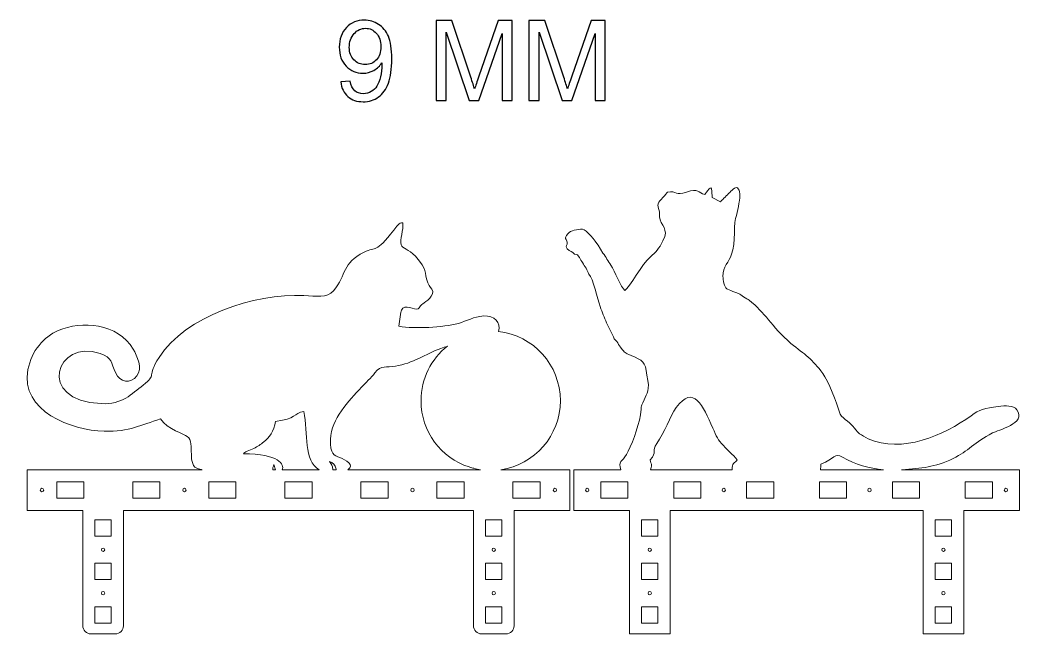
# Model space of a CAD drawing. Header units: millimetres. Extents: x -683 to 688, y -337 to 337.
# Drawn here: x -54 to 688, y -219 to 233 of the extents above; entities that cross this region are included whole.
import ezdxf

# ---------------------------------------------------------------- set-up
doc = ezdxf.new("R2010")
doc.units = ezdxf.units.MM
doc.header["$MEASUREMENT"] = 0
doc.layers.add('Camada 1', color=7, linetype='Continuous')

msp = doc.modelspace()

# ---------------------------------------------------------------- linework, layer by layer
at = {"layer": 'Camada 1', "color": 250}
for points, knots in [([(182.3415, 187.7939), (182.3415, 187.7939), (189.2521, 188.3698), (189.2521, 188.3698), (189.2521, 188.3698), (189.8417, 185.1065), (190.9661, 182.7481), (192.6252, 181.2809), (192.6252, 181.2809), (194.2843, 179.8138), (196.4096, 179.0734), (199.0148, 179.0734), (199.0148, 179.0734), (201.2361, 179.0734), (203.1831, 179.5807), (204.8696, 180.6091), (204.8696, 180.6091), (206.5561, 181.6237), (207.9273, 182.9812), (208.9831, 184.6951), (208.9831, 184.6951), (210.0389, 186.3953), (210.9301, 188.6989), (211.6568, 191.592), (211.6568, 191.592), (212.3836, 194.4852), (212.7401, 197.4332), (212.7401, 200.436), (212.7401, 200.436), (212.7401, 200.7514), (212.7263, 201.245), (212.6989, 201.8894), (212.6989, 201.8894), (211.2592, 199.5859), (209.2847, 197.7074), (206.7892, 196.2814), (206.7892, 196.2814), (204.2937, 194.8417), (201.5788, 194.1287), (198.672, 194.1287), (198.672, 194.1287), (193.8044, 194.1287), (189.6909, 195.8975), (186.3179, 199.435), (186.3179, 199.435), (182.9585, 202.9589), (181.272, 207.6208), (181.272, 213.4071), (181.272, 213.4071), (181.272, 219.3854), (183.0271, 224.1844), (186.551, 227.8317), (186.551, 227.8317), (190.0611, 231.4653), (194.4625, 233.2889), (199.7689, 233.2889), (199.7689, 233.2889), (203.5807, 233.2889), (207.0772, 232.2605), (210.2583, 230.1901), (210.2583, 230.1901), (213.4256, 228.1333), (215.8252, 225.1991), (217.4706, 221.3735), (217.4706, 221.3735), (219.1159, 217.5617), (219.9386, 212.036), (219.9386, 204.81), (219.9386, 204.81), (219.9386, 197.2823), (219.1297, 191.2904), (217.498, 186.8341), (217.498, 186.8341), (215.8663, 182.3641), (213.4256, 178.9774), (210.2034, 176.6464), (210.2034, 176.6464), (206.9812, 174.3155), (203.2105, 173.15), (198.8777, 173.15), (198.8777, 173.15), (194.2706, 173.15), (190.5136, 174.4251), (187.593, 176.9892), (187.593, 176.9892), (184.6862, 179.5533), (182.9311, 183.1594), (182.3415, 187.7939)], [0, 0, 0, 0, 0.04347826, 0.04347826, 0.04347826, 0.04347826, 0.08695652, 0.08695652, 0.08695652, 0.08695652, 0.13043478, 0.13043478, 0.13043478, 0.13043478, 0.17391304, 0.17391304, 0.17391304, 0.17391304, 0.2173913, 0.2173913, 0.2173913, 0.2173913, 0.26086957, 0.26086957, 0.26086957, 0.26086957, 0.30434783, 0.30434783, 0.30434783, 0.30434783, 0.34782609, 0.34782609, 0.34782609, 0.34782609, 0.39130435, 0.39130435, 0.39130435, 0.39130435, 0.43478261, 0.43478261, 0.43478261, 0.43478261, 0.47826087, 0.47826087, 0.47826087, 0.47826087, 0.52173913, 0.52173913, 0.52173913, 0.52173913, 0.56521739, 0.56521739, 0.56521739, 0.56521739, 0.60869565, 0.60869565, 0.60869565, 0.60869565, 0.65217391, 0.65217391, 0.65217391, 0.65217391, 0.69565217, 0.69565217, 0.69565217, 0.69565217, 0.73913043, 0.73913043, 0.73913043, 0.73913043, 0.7826087, 0.7826087, 0.7826087, 0.7826087, 0.82608696, 0.82608696, 0.82608696, 0.82608696, 0.86956522, 0.86956522, 0.86956522, 0.86956522, 0.91304348, 0.91304348, 0.91304348, 0.91304348, 1, 1, 1, 1]), ([(252.5996, 174.1372), (252.5996, 174.1372), (252.5996, 233.0421), (252.5996, 233.0421), (252.5996, 233.0421), (252.5996, 233.0421), (264.2819, 233.0421), (264.2819, 233.0421), (264.2819, 233.0421), (264.2819, 233.0421), (278.2128, 191.3452), (278.2128, 191.3452), (278.2128, 191.3452), (279.5017, 187.4648), (280.4341, 184.558), (281.0237, 182.6247), (281.0237, 182.6247), (281.6955, 184.7637), (282.7513, 187.9173), (284.1773, 192.0719), (284.1773, 192.0719), (284.1773, 192.0719), (298.3551, 233.0421), (298.3551, 233.0421), (298.3551, 233.0421), (298.3551, 233.0421), (308.7896, 233.0421), (308.7896, 233.0421), (308.7896, 233.0421), (308.7896, 233.0421), (308.7896, 174.1372), (308.7896, 174.1372), (308.7896, 174.1372), (308.7896, 174.1372), (301.3031, 174.1372), (301.3031, 174.1372), (301.3031, 174.1372), (301.3031, 174.1372), (301.3031, 223.4166), (301.3031, 223.4166), (301.3031, 223.4166), (301.3031, 223.4166), (284.1088, 174.1372), (284.1088, 174.1372), (284.1088, 174.1372), (284.1088, 174.1372), (277.0885, 174.1372), (277.0885, 174.1372), (277.0885, 174.1372), (277.0885, 174.1372), (260.0861, 224.3215), (260.0861, 224.3215), (260.0861, 224.3215), (260.0861, 224.3215), (260.0861, 174.1372), (260.0861, 174.1372), (260.0861, 174.1372), (260.0861, 174.1372), (252.5996, 174.1372), (252.5996, 174.1372)], [0, 0, 0, 0, 0.0625, 0.0625, 0.0625, 0.0625, 0.125, 0.125, 0.125, 0.125, 0.1875, 0.1875, 0.1875, 0.1875, 0.25, 0.25, 0.25, 0.25, 0.3125, 0.3125, 0.3125, 0.3125, 0.375, 0.375, 0.375, 0.375, 0.4375, 0.4375, 0.4375, 0.4375, 0.5, 0.5, 0.5, 0.5, 0.5625, 0.5625, 0.5625, 0.5625, 0.625, 0.625, 0.625, 0.625, 0.6875, 0.6875, 0.6875, 0.6875, 0.75, 0.75, 0.75, 0.75, 0.8125, 0.8125, 0.8125, 0.8125, 0.875, 0.875, 0.875, 0.875, 1, 1, 1, 1]), ([(321.13, 174.1372), (321.13, 174.1372), (321.13, 233.0421), (321.13, 233.0421), (321.13, 233.0421), (321.13, 233.0421), (332.8123, 233.0421), (332.8123, 233.0421), (332.8123, 233.0421), (332.8123, 233.0421), (346.7432, 191.3452), (346.7432, 191.3452), (346.7432, 191.3452), (348.0321, 187.4648), (348.9645, 184.558), (349.5541, 182.6247), (349.5541, 182.6247), (350.2259, 184.7637), (351.2817, 187.9173), (352.7077, 192.0719), (352.7077, 192.0719), (352.7077, 192.0719), (366.8855, 233.0421), (366.8855, 233.0421), (366.8855, 233.0421), (366.8855, 233.0421), (377.32, 233.0421), (377.32, 233.0421), (377.32, 233.0421), (377.32, 233.0421), (377.32, 174.1372), (377.32, 174.1372), (377.32, 174.1372), (377.32, 174.1372), (369.8335, 174.1372), (369.8335, 174.1372), (369.8335, 174.1372), (369.8335, 174.1372), (369.8335, 223.4166), (369.8335, 223.4166), (369.8335, 223.4166), (369.8335, 223.4166), (352.6392, 174.1372), (352.6392, 174.1372), (352.6392, 174.1372), (352.6392, 174.1372), (345.6189, 174.1372), (345.6189, 174.1372), (345.6189, 174.1372), (345.6189, 174.1372), (328.6165, 224.3215), (328.6165, 224.3215), (328.6165, 224.3215), (328.6165, 224.3215), (328.6165, 174.1372), (328.6165, 174.1372), (328.6165, 174.1372), (328.6165, 174.1372), (321.13, 174.1372), (321.13, 174.1372)], [0, 0, 0, 0, 0.0625, 0.0625, 0.0625, 0.0625, 0.125, 0.125, 0.125, 0.125, 0.1875, 0.1875, 0.1875, 0.1875, 0.25, 0.25, 0.25, 0.25, 0.3125, 0.3125, 0.3125, 0.3125, 0.375, 0.375, 0.375, 0.375, 0.4375, 0.4375, 0.4375, 0.4375, 0.5, 0.5, 0.5, 0.5, 0.5625, 0.5625, 0.5625, 0.5625, 0.625, 0.625, 0.625, 0.625, 0.6875, 0.6875, 0.6875, 0.6875, 0.75, 0.75, 0.75, 0.75, 0.8125, 0.8125, 0.8125, 0.8125, 0.875, 0.875, 0.875, 0.875, 1, 1, 1, 1]), ([(211.8762, 213.7773), (211.8762, 217.9182), (210.7793, 221.209), (208.5855, 223.636), (208.5855, 223.636), (206.4053, 226.0629), (203.7453, 227.2832), (200.619, 227.2832), (200.619, 227.2832), (197.3831, 227.2832), (194.5859, 225.9806), (192.2276, 223.3617), (192.2276, 223.3617), (189.8555, 220.7428), (188.6763, 217.3423), (188.6763, 213.174), (188.6763, 213.174), (188.6763, 209.4308), (189.8006, 206.3868), (192.0356, 204.0558), (192.0356, 204.0558), (194.2843, 201.7112), (197.0815, 200.5457), (200.4134, 200.5457), (200.4134, 200.5457), (203.759, 200.5457), (206.5013, 201.7112), (208.654, 204.0558), (208.654, 204.0558), (210.8067, 206.3868), (211.8762, 209.6364), (211.8762, 213.7773)], [0, 0, 0, 0, 0.11111111, 0.11111111, 0.11111111, 0.11111111, 0.22222222, 0.22222222, 0.22222222, 0.22222222, 0.33333333, 0.33333333, 0.33333333, 0.33333333, 0.44444444, 0.44444444, 0.44444444, 0.44444444, 0.55555556, 0.55555556, 0.55555556, 0.55555556, 0.66666667, 0.66666667, 0.66666667, 0.66666667, 0.77777778, 0.77777778, 0.77777778, 0.77777778, 1, 1, 1, 1])]:
    msp.add_open_spline(points, degree=3, knots=knots, dxfattribs=at)
at = {"layer": 'Camada 1', "color": 225, "lineweight": 20}
for points, knots in [([(389.1615, -8.4637), (391.9867, -12.0888), (391.4891, -11.6553), (396.4324, -13.8999), (396.4324, -13.8999), (404.8446, -17.7201), (406.8902, -17.98), (408.127, -28.4622), (408.127, -28.4622), (410.7326, -39.9095), (407.8734, -41.4102), (405.9519, -46.5272), (405.9519, -46.5272), (402.8794, -53.4197), (404.5624, -50.0302), (403.279, -57.6891), (403.279, -57.6891), (401.6654, -67.3121), (396.5158, -80.8418), (392.9368, -86.8619), (392.9368, -86.8619), (389.8158, -92.1123), (386.7983, -91.8709), (388.8666, -98.0061), (388.8666, -98.0061), (388.8666, -98.0061), (354.1699, -98.0061), (354.1699, -98.0061), (354.1699, -98.0061), (354.1699, -98.0061), (354.1699, -128.0061), (354.1699, -128.0061), (354.1699, -128.0061), (354.1699, -128.0061), (395.1699, -128.0061), (395.1699, -128.0061), (395.1699, -128.0061), (395.1699, -128.0061), (395.1699, -219.0061), (395.1699, -219.0061), (395.1699, -219.0061), (395.1699, -219.0061), (425.1699, -219.0061), (425.1699, -219.0061), (425.1699, -219.0061), (425.1699, -219.0061), (425.1699, -128.0061), (425.1699, -128.0061), (425.1699, -128.0061), (425.1699, -128.0061), (611.7097, -128.0061), (611.7097, -128.0061), (611.7097, -128.0061), (611.7097, -128.0061), (611.7097, -219.0061), (611.7097, -219.0061), (611.7097, -219.0061), (611.7097, -219.0061), (641.7097, -219.0061), (641.7097, -219.0061), (641.7097, -219.0061), (641.7097, -219.0061), (641.7097, -128.0061), (641.7097, -128.0061), (641.7097, -128.0061), (641.7097, -128.0061), (682.7097, -128.0061), (682.7097, -128.0061), (682.7097, -128.0061), (682.7097, -128.0061), (682.7097, -98.0061), (682.7097, -98.0061), (682.7097, -98.0061), (682.7097, -98.0061), (595.8527, -98.0061), (595.8527, -98.0061), (595.8527, -98.0061), (611.0951, -96.7642), (619.843, -96.5605), (633.896, -89.6755), (633.896, -89.6755), (644.6351, -84.4139), (649.8165, -77.9215), (662.74, -70.9731), (662.74, -70.9731), (666.8518, -68.7623), (688.1974, -64.0741), (680.8425, -53.814), (680.8425, -53.814), (678.2937, -50.3548), (672.4257, -50.7864), (667.0536, -51.4038), (667.0536, -51.4038), (657.092, -52.5482), (653.1467, -53.8087), (647.0748, -58.2051), (647.0748, -58.2051), (627.013, -72.7328), (595.988, -86.4254), (571.2169, -75.1598), (571.2169, -75.1598), (569.1565, -74.2229), (566.3763, -72.6939), (564.8686, -71.4728), (564.8686, -71.4728), (562.2624, -69.3626), (561.73, -68.1487), (559.8107, -65.8535), (559.8107, -65.8535), (557.1664, -62.6911), (551.1292, -59.6187), (550.0314, -55.6367), (550.0314, -55.6367), (548.0822, -48.5633), (541.8661, -32.6905), (537.7242, -27.0729), (537.7242, -27.0729), (530.1814, -16.8437), (524.3918, -12.8357), (514.2608, -5.074), (514.2608, -5.074), (499.4733, 8.1071), (495.3515, 17.6635), (483.3552, 26.8829), (483.3552, 26.8829), (481.8997, 28.002), (476.6476, 30.9053), (476.1451, 31.6501), (476.1451, 31.6501), (474.9446, 32.0096), (467.8666, 34.7463), (467.0096, 35.3282), (467.0096, 35.3282), (464.9332, 36.7388), (464.2278, 41.627), (464.1435, 44.4338), (464.1435, 44.4338), (463.9215, 51.7964), (468.8687, 54.9832), (470.4973, 60.7899), (470.4973, 60.7899), (473.6943, 68.3662), (471.5713, 85.1826), (474.0791, 89.2282), (474.0791, 89.2282), (474.665, 92.3406), (475.3815, 95.0235), (475.9484, 98.0729), (475.9484, 98.0729), (476.4599, 100.8269), (477.4329, 106.6262), (475.432, 109.0884), (475.432, 109.0884), (473.781, 111.1201), (471.6151, 108.8108), (469.1516, 106.2514), (469.1516, 106.2514), (467.0807, 104.0999), (464.3566, 101.8894), (462.2952, 99.3153), (462.2952, 99.3153), (462.2952, 99.3153), (456.1499, 102.5985), (456.1499, 102.5985), (456.1499, 102.5985), (456.1499, 102.5985), (456.0282, 107.2712), (456.0282, 107.2712), (456.0282, 107.2712), (455.8693, 113.3723), (452.0964, 106.1645), (450.7382, 104.7349), (450.7382, 104.7349), (446.0008, 105.776), (446.0349, 109.9027), (437.3637, 106.5854), (437.3637, 106.5854), (429.0219, 103.3954), (430.141, 107.9361), (423.322, 106.5641), (423.322, 106.5641), (422.5818, 105.915), (416.818, 99.2064), (416.5882, 98.6046), (416.5882, 98.6046), (415.5345, 95.8473), (416.6623, 95.4352), (417.1377, 93.0444), (417.1377, 93.0444), (417.4981, 91.2355), (417.383, 89.9296), (417.4641, 88.3013), (417.4641, 88.3013), (417.787, 81.7868), (424.9003, 79.8893), (419.8917, 70.6101), (419.8917, 70.6101), (416.7508, 64.7909), (414.9714, 62.393), (410.3944, 58.6912), (410.3944, 58.6912), (405.0911, 54.4026), (394.848, 35.8344), (391.8933, 34.0084), (391.8933, 34.0084), (388.9554, 36.0494), (384.2157, 48.6149), (381.521, 52.774), (381.521, 52.774), (379.5924, 55.75), (377.7133, 58.6148), (375.6851, 61.6429), (375.6851, 61.6429), (375.6851, 61.6429), (372.0841, 67.3763), (372.0841, 67.3763), (372.0841, 67.3763), (370.2329, 70.324), (363.3533, 79.0326), (360.5243, 79.1503), (360.5243, 79.1503), (356.7395, 79.3083), (352.0078, 78.3832), (349.7159, 75.8481), (349.7159, 75.8481), (346.3964, 72.1762), (348.9876, 72.0286), (349.3779, 69.5739), (349.3779, 69.5739), (349.7625, 67.1569), (347.3096, 67.1613), (349.3547, 64.8141), (349.3547, 64.8141), (351.4356, 62.4252), (353.0371, 63.0419), (354.7729, 60.766), (354.7729, 60.766), (357.185, 60.4359), (356.8035, 60.447), (358.2741, 58.2726), (358.2741, 58.2726), (359.1933, 56.9134), (359.7493, 55.9309), (360.5889, 54.5803), (360.5889, 54.5803), (362.4024, 51.6613), (364.1825, 49.2073), (365.2, 46.0411), (365.2, 46.0411), (368.3629, 43.3533), (371.7987, 27.5496), (373.6562, 22.194), (373.6562, 22.194), (375.1379, 17.9235), (376.5247, 14.3544), (378.3666, 10.1606), (378.3666, 10.1606), (380.0946, 6.2241), (382.7398, 2.4686), (383.8747, -1.4755), (383.8747, -1.4755), (385.6145, -2.6848), (387.5251, -6.3636), (389.1615, -8.4637)], [0, 0, 0, 0, 0.01492537, 0.01492537, 0.01492537, 0.01492537, 0.02985075, 0.02985075, 0.02985075, 0.02985075, 0.04477612, 0.04477612, 0.04477612, 0.04477612, 0.05970149, 0.05970149, 0.05970149, 0.05970149, 0.07462687, 0.07462687, 0.07462687, 0.07462687, 0.08955224, 0.08955224, 0.08955224, 0.08955224, 0.10447761, 0.10447761, 0.10447761, 0.10447761, 0.11940299, 0.11940299, 0.11940299, 0.11940299, 0.13432836, 0.13432836, 0.13432836, 0.13432836, 0.14925373, 0.14925373, 0.14925373, 0.14925373, 0.1641791, 0.1641791, 0.1641791, 0.1641791, 0.17910448, 0.17910448, 0.17910448, 0.17910448, 0.19402985, 0.19402985, 0.19402985, 0.19402985, 0.20895522, 0.20895522, 0.20895522, 0.20895522, 0.2238806, 0.2238806, 0.2238806, 0.2238806, 0.23880597, 0.23880597, 0.23880597, 0.23880597, 0.25373134, 0.25373134, 0.25373134, 0.25373134, 0.26865672, 0.26865672, 0.26865672, 0.26865672, 0.28358209, 0.28358209, 0.28358209, 0.28358209, 0.29850746, 0.29850746, 0.29850746, 0.29850746, 0.31343284, 0.31343284, 0.31343284, 0.31343284, 0.32835821, 0.32835821, 0.32835821, 0.32835821, 0.34328358, 0.34328358, 0.34328358, 0.34328358, 0.35820896, 0.35820896, 0.35820896, 0.35820896, 0.37313433, 0.37313433, 0.37313433, 0.37313433, 0.3880597, 0.3880597, 0.3880597, 0.3880597, 0.40298507, 0.40298507, 0.40298507, 0.40298507, 0.41791045, 0.41791045, 0.41791045, 0.41791045, 0.43283582, 0.43283582, 0.43283582, 0.43283582, 0.44776119, 0.44776119, 0.44776119, 0.44776119, 0.46268657, 0.46268657, 0.46268657, 0.46268657, 0.47761194, 0.47761194, 0.47761194, 0.47761194, 0.49253731, 0.49253731, 0.49253731, 0.49253731, 0.50746269, 0.50746269, 0.50746269, 0.50746269, 0.52238806, 0.52238806, 0.52238806, 0.52238806, 0.53731343, 0.53731343, 0.53731343, 0.53731343, 0.55223881, 0.55223881, 0.55223881, 0.55223881, 0.56716418, 0.56716418, 0.56716418, 0.56716418, 0.58208955, 0.58208955, 0.58208955, 0.58208955, 0.59701493, 0.59701493, 0.59701493, 0.59701493, 0.6119403, 0.6119403, 0.6119403, 0.6119403, 0.62686567, 0.62686567, 0.62686567, 0.62686567, 0.64179104, 0.64179104, 0.64179104, 0.64179104, 0.65671642, 0.65671642, 0.65671642, 0.65671642, 0.67164179, 0.67164179, 0.67164179, 0.67164179, 0.68656716, 0.68656716, 0.68656716, 0.68656716, 0.70149254, 0.70149254, 0.70149254, 0.70149254, 0.71641791, 0.71641791, 0.71641791, 0.71641791, 0.73134328, 0.73134328, 0.73134328, 0.73134328, 0.74626866, 0.74626866, 0.74626866, 0.74626866, 0.76119403, 0.76119403, 0.76119403, 0.76119403, 0.7761194, 0.7761194, 0.7761194, 0.7761194, 0.79104478, 0.79104478, 0.79104478, 0.79104478, 0.80597015, 0.80597015, 0.80597015, 0.80597015, 0.82089552, 0.82089552, 0.82089552, 0.82089552, 0.8358209, 0.8358209, 0.8358209, 0.8358209, 0.85074627, 0.85074627, 0.85074627, 0.85074627, 0.86567164, 0.86567164, 0.86567164, 0.86567164, 0.88059701, 0.88059701, 0.88059701, 0.88059701, 0.89552239, 0.89552239, 0.89552239, 0.89552239, 0.91044776, 0.91044776, 0.91044776, 0.91044776, 0.92537313, 0.92537313, 0.92537313, 0.92537313, 0.94029851, 0.94029851, 0.94029851, 0.94029851, 0.95522388, 0.95522388, 0.95522388, 0.95522388, 0.97014925, 0.97014925, 0.97014925, 0.97014925, 1, 1, 1, 1]), ([(344.2625, -47.1854), (344.2625, -20.7825), (324.3385, 0.967), (298.7057, 3.8484), (298.7057, 3.8484), (300.5533, 10.3065), (295.5733, 15.6682), (287.734, 15.2709), (287.734, 15.2709), (280.1025, 14.8842), (275.5063, 11.491), (269.049, 9.814), (269.049, 9.814), (257.4864, 6.8106), (237.3649, 5.6984), (225.2308, 7.6994), (225.2308, 7.6994), (225.2308, 7.6994), (226.6999, 17.9924), (226.6999, 17.9924), (226.6999, 17.9924), (226.8937, 19.0651), (226.7494, 18.6441), (227.1306, 19.6094), (227.1306, 19.6094), (229.108, 24.6164), (236.9152, 19.3821), (239.4015, 20.4484), (239.4015, 20.4484), (240.9625, 21.9483), (240.311, 22.1224), (242.1655, 23.7863), (242.1655, 23.7863), (243.0867, 24.613), (250.2892, 28.3724), (250.2093, 33.3627), (250.2093, 33.3627), (249.4313, 35.7244), (247.6091, 36.7058), (246.4703, 39.7607), (246.4703, 39.7607), (243.4096, 47.9727), (247.1041, 48.805), (237.4095, 59.2937), (237.4095, 59.2937), (232.2683, 64.8561), (227.8187, 64.6579), (226.8569, 67.7703), (226.8569, 67.7703), (225.656, 71.6569), (228.8225, 78.5943), (228.0379, 83.8584), (228.0379, 83.8584), (225.59, 84.5726), (223.1532, 80.6778), (221.4768, 78.5356), (221.4768, 78.5356), (207.7447, 60.988), (208.6652, 66.7472), (199.6167, 62.2699), (199.6167, 62.2699), (183.0458, 54.0703), (186.9492, 45.9475), (176.9411, 33.8705), (176.9411, 33.8705), (172.1645, 28.1063), (164.5424, 30.0099), (155.2034, 30.3517), (155.2034, 30.3517), (118.4201, 31.6982), (67.9796, 15.4498), (48.4053, -15.3288), (48.4053, -15.3288), (39.0911, -29.9747), (47.0041, -27.6897), (36.7399, -35.6402), (36.7399, -35.6402), (27.9446, -42.4526), (21.3483, -49.9472), (5.8427, -49.36), (5.8427, -49.36), (-43.0175, -47.5101), (-27.3337, -0.794), (5.0139, -12.4306), (5.0139, -12.4306), (14.1137, -15.704), (12.7618, -18.8412), (16.4358, -26.842), (16.4358, -26.842), (19.5463, -33.6157), (27.3964, -34.8917), (32.0584, -28.914), (32.0584, -28.914), (36.5011, -23.2173), (32.1433, -14.0249), (29.331, -9.2301), (29.331, -9.2301), (18.0719, 9.9653), (-8.9092, 12.0374), (-25.9038, 4.5254), (-25.9038, 4.5254), (-36.5077, -0.1621), (-45.6608, -10.3869), (-48.2415, -24.1856), (-48.2415, -24.1856), (-54.0177, -55.0704), (-15.9435, -69.081), (7.8963, -69.6072), (7.8963, -69.6072), (27.0137, -70.0292), (34.7346, -65.1472), (49.557, -60.561), (49.557, -60.561), (54.698, -68.3194), (67.0246, -71.7895), (69.2342, -73.4942), (69.2342, -73.4942), (75.7245, -78.501), (67.7816, -95.2572), (77.8864, -97.5568), (77.8864, -97.5568), (78.5915, -97.7171), (79.3602, -97.8667), (80.1815, -98.0061), (80.1815, -98.0061), (80.1815, -98.0061), (-48.83, -98.0061), (-48.83, -98.0061), (-48.83, -98.0061), (-48.83, -98.0061), (-48.83, -128.0061), (-48.83, -128.0061), (-48.83, -128.0061), (-48.83, -128.0061), (-7.83, -128.0061), (-7.83, -128.0061), (-7.83, -128.0061), (-7.83, -128.0061), (-7.83, -213.0061), (-7.83, -213.0061), (-7.83, -213.0061), (-7.83, -214.5974), (-7.1979, -216.1235), (-6.0726, -217.2487), (-6.0726, -217.2487), (-4.9474, -218.374), (-3.4213, -219.0061), (-1.83, -219.0061), (-1.83, -219.0061), (-1.83, -219.0061), (16.17, -219.0061), (16.17, -219.0061), (16.17, -219.0061), (19.4837, -219.0061), (22.17, -216.3198), (22.17, -213.0061), (22.17, -213.0061), (22.17, -213.0061), (22.17, -128.0061), (22.17, -128.0061), (22.17, -128.0061), (22.17, -128.0061), (280.1699, -128.0061), (280.1699, -128.0061), (280.1699, -128.0061), (280.1699, -128.0061), (280.1699, -213.0061), (280.1699, -213.0061), (280.1699, -213.0061), (280.1699, -214.5974), (280.802, -216.1235), (281.9273, -217.2487), (281.9273, -217.2487), (283.0525, -218.374), (284.5786, -219.0061), (286.1699, -219.0061), (286.1699, -219.0061), (286.1699, -219.0061), (304.1699, -219.0061), (304.1699, -219.0061), (304.1699, -219.0061), (307.4836, -219.0061), (310.1699, -216.3198), (310.1699, -213.0061), (310.1699, -213.0061), (310.1699, -213.0061), (310.1699, -128.0061), (310.1699, -128.0061), (310.1699, -128.0061), (310.1699, -128.0061), (351.1699, -128.0061), (351.1699, -128.0061), (351.1699, -128.0061), (351.1699, -128.0061), (351.1699, -98.0061), (351.1699, -98.0061), (351.1699, -98.0061), (351.1699, -98.0061), (300.3611, -98.0061), (300.3611, -98.0061), (300.3611, -98.0061), (325.1916, -94.3949), (344.2625, -73.017), (344.2625, -47.1854)], [0, 0, 0, 0, 0.01923077, 0.01923077, 0.01923077, 0.01923077, 0.03846154, 0.03846154, 0.03846154, 0.03846154, 0.05769231, 0.05769231, 0.05769231, 0.05769231, 0.07692308, 0.07692308, 0.07692308, 0.07692308, 0.09615385, 0.09615385, 0.09615385, 0.09615385, 0.11538462, 0.11538462, 0.11538462, 0.11538462, 0.13461538, 0.13461538, 0.13461538, 0.13461538, 0.15384615, 0.15384615, 0.15384615, 0.15384615, 0.17307692, 0.17307692, 0.17307692, 0.17307692, 0.19230769, 0.19230769, 0.19230769, 0.19230769, 0.21153846, 0.21153846, 0.21153846, 0.21153846, 0.23076923, 0.23076923, 0.23076923, 0.23076923, 0.25, 0.25, 0.25, 0.25, 0.26923077, 0.26923077, 0.26923077, 0.26923077, 0.28846154, 0.28846154, 0.28846154, 0.28846154, 0.30769231, 0.30769231, 0.30769231, 0.30769231, 0.32692308, 0.32692308, 0.32692308, 0.32692308, 0.34615385, 0.34615385, 0.34615385, 0.34615385, 0.36538462, 0.36538462, 0.36538462, 0.36538462, 0.38461538, 0.38461538, 0.38461538, 0.38461538, 0.40384615, 0.40384615, 0.40384615, 0.40384615, 0.42307692, 0.42307692, 0.42307692, 0.42307692, 0.44230769, 0.44230769, 0.44230769, 0.44230769, 0.46153846, 0.46153846, 0.46153846, 0.46153846, 0.48076923, 0.48076923, 0.48076923, 0.48076923, 0.5, 0.5, 0.5, 0.5, 0.51923077, 0.51923077, 0.51923077, 0.51923077, 0.53846154, 0.53846154, 0.53846154, 0.53846154, 0.55769231, 0.55769231, 0.55769231, 0.55769231, 0.57692308, 0.57692308, 0.57692308, 0.57692308, 0.59615385, 0.59615385, 0.59615385, 0.59615385, 0.61538462, 0.61538462, 0.61538462, 0.61538462, 0.63461538, 0.63461538, 0.63461538, 0.63461538, 0.65384615, 0.65384615, 0.65384615, 0.65384615, 0.67307692, 0.67307692, 0.67307692, 0.67307692, 0.69230769, 0.69230769, 0.69230769, 0.69230769, 0.71153846, 0.71153846, 0.71153846, 0.71153846, 0.73076923, 0.73076923, 0.73076923, 0.73076923, 0.75, 0.75, 0.75, 0.75, 0.76923077, 0.76923077, 0.76923077, 0.76923077, 0.78846154, 0.78846154, 0.78846154, 0.78846154, 0.80769231, 0.80769231, 0.80769231, 0.80769231, 0.82692308, 0.82692308, 0.82692308, 0.82692308, 0.84615385, 0.84615385, 0.84615385, 0.84615385, 0.86538462, 0.86538462, 0.86538462, 0.86538462, 0.88461538, 0.88461538, 0.88461538, 0.88461538, 0.90384615, 0.90384615, 0.90384615, 0.90384615, 0.92307692, 0.92307692, 0.92307692, 0.92307692, 0.94230769, 0.94230769, 0.94230769, 0.94230769, 0.96153846, 0.96153846, 0.96153846, 0.96153846, 1, 1, 1, 1]), ([(241.5465, -47.1854), (241.5465, -69.9916), (256.4121, -89.3259), (276.9819, -96.0273), (276.9819, -96.0273), (278.5822, -96.5246), (279.7087, -96.849), (280.3613, -97.0005), (280.3613, -97.0005), (282.0264, -97.4183), (283.7241, -97.7552), (285.449, -98.0061), (285.449, -98.0061), (285.449, -98.0061), (187.5163, -98.0061), (187.5163, -98.0061), (187.5163, -98.0061), (193.1298, -94.5854), (185.9709, -90.9288), (181.6052, -89.1141), (181.6052, -89.1141), (177.4733, -87.3966), (174.4386, -86.6187), (174.7538, -75.5914), (174.7538, -75.5914), (175.1886, -60.3734), (188.2772, -47.4904), (197.6391, -37.2253), (197.6391, -37.2253), (200.6869, -33.8838), (204.6465, -30.4094), (207.5026, -26.6486), (207.5026, -26.6486), (212.4053, -20.7395), (215.7813, -22.8091), (222.6821, -21.7238), (222.6821, -21.7238), (235.424, -19.7196), (244.8859, -12.7274), (256.1665, -8.599), (256.1665, -8.599), (257.7378, -8.0238), (259.3383, -7.4899), (260.9501, -6.9763), (260.9501, -6.9763), (249.1263, -16.3853), (241.5465, -30.9002), (241.5465, -47.1854)], [0, 0, 0, 0, 0.07692308, 0.07692308, 0.07692308, 0.07692308, 0.15384615, 0.15384615, 0.15384615, 0.15384615, 0.23076923, 0.23076923, 0.23076923, 0.23076923, 0.30769231, 0.30769231, 0.30769231, 0.30769231, 0.38461538, 0.38461538, 0.38461538, 0.38461538, 0.46153846, 0.46153846, 0.46153846, 0.46153846, 0.53846154, 0.53846154, 0.53846154, 0.53846154, 0.61538462, 0.61538462, 0.61538462, 0.61538462, 0.69230769, 0.69230769, 0.69230769, 0.69230769, 0.76923077, 0.76923077, 0.76923077, 0.76923077, 0.84615385, 0.84615385, 0.84615385, 0.84615385, 1, 1, 1, 1]), ([(429.7201, -52.2526), (442.3417, -34.6145), (449.5124, -50.996), (456.6387, -67.3589), (456.6387, -67.3589), (459.3035, -73.4774), (460.4526, -76.1249), (464.4608, -80.2666), (464.4608, -80.2666), (468.0371, -83.9612), (470.9966, -86.6504), (474.7037, -90.654), (474.7037, -90.654), (472.8714, -92.9554), (470.637, -93.4641), (470.9363, -98.0061), (470.9363, -98.0061), (470.9363, -98.0061), (410.7917, -98.0061), (410.7917, -98.0061), (410.7917, -98.0061), (412.0325, -93.3353), (411.3933, -94.4781), (410.4432, -90.8639), (410.4432, -90.8639), (416.0176, -84.4831), (411.1313, -84.6634), (415.3703, -78.6829), (415.3703, -78.6829), (421.1578, -70.5188), (425.008, -58.8369), (429.7201, -52.2526)], [0, 0, 0, 0, 0.11111111, 0.11111111, 0.11111111, 0.11111111, 0.22222222, 0.22222222, 0.22222222, 0.22222222, 0.33333333, 0.33333333, 0.33333333, 0.33333333, 0.44444444, 0.44444444, 0.44444444, 0.44444444, 0.55555556, 0.55555556, 0.55555556, 0.55555556, 0.66666667, 0.66666667, 0.66666667, 0.66666667, 0.77777778, 0.77777778, 0.77777778, 0.77777778, 1, 1, 1, 1]), ([(155.0986, -55.0257), (158.5578, -71.5805), (154.6207, -91.5733), (166.5281, -98.0061), (166.5281, -98.0061), (166.5281, -98.0061), (139.243, -98.0061), (139.243, -98.0061), (139.243, -98.0061), (141.0819, -94.3366), (136.7569, -86.3066), (110.5419, -86.3066), (110.5419, -86.3066), (111.3863, -84.672), (114.8813, -84.0941), (118.2073, -82.3944), (118.2073, -82.3944), (121.3717, -80.7772), (123.0395, -79.5066), (125.6046, -77.5344), (125.6046, -77.5344), (129.3753, -74.6356), (133.3769, -69.6822), (134.287, -62.3866), (134.287, -62.3866), (149.7663, -60.6528), (147.2126, -56.6805), (155.0986, -55.0257)], [0, 0, 0, 0, 0.125, 0.125, 0.125, 0.125, 0.25, 0.25, 0.25, 0.25, 0.375, 0.375, 0.375, 0.375, 0.5, 0.5, 0.5, 0.5, 0.625, 0.625, 0.625, 0.625, 0.75, 0.75, 0.75, 0.75, 1, 1, 1, 1]), ([(536.3657, -94.0368), (546.2997, -89.7702), (546.6505, -85.6144), (552.2642, -88.7363), (552.2642, -88.7363), (562.3171, -94.3271), (571.662, -97.1566), (582.5273, -98.0061), (582.5273, -98.0061), (582.5273, -98.0061), (535.9844, -98.0061), (535.9844, -98.0061), (535.9844, -98.0061), (536.1463, -96.9048), (536.2684, -95.5945), (536.3657, -94.0368)], [0, 0, 0, 0, 0.2, 0.2, 0.2, 0.2, 0.4, 0.4, 0.4, 0.4, 0.6, 0.6, 0.6, 0.6, 1, 1, 1, 1]), ([(133.1426, -94.1669), (133.1426, -94.1669), (134.2457, -98.0061), (134.2457, -98.0061), (134.2457, -98.0061), (134.2457, -98.0061), (132.2121, -98.0061), (132.2121, -98.0061), (132.2121, -98.0061), (132.2413, -97.0322), (132.3237, -95.7703), (133.1426, -94.1669)], [0, 0, 0, 0, 0.25, 0.25, 0.25, 0.25, 0.5, 0.5, 0.5, 0.5, 1, 1, 1, 1]), ([(173.9786, -91.9925), (177.0361, -93.038), (177.8872, -94.1058), (178.9363, -97.6305), (178.9363, -97.6305), (178.9363, -97.6305), (179.0909, -98.0061), (179.0909, -98.0061), (179.0909, -98.0061), (179.0909, -98.0061), (176.5499, -98.0061), (176.5499, -98.0061), (176.5499, -98.0061), (176.6182, -94.7483), (175.4816, -94.3472), (173.9786, -91.9925)], [0, 0, 0, 0, 0.2, 0.2, 0.2, 0.2, 0.4, 0.4, 0.4, 0.4, 0.6, 0.6, 0.6, 0.6, 1, 1, 1, 1]), ([(-6.9745, -107.0061), (-6.9745, -107.0061), (-6.9745, -119.0061), (-6.9745, -119.0061), (-6.9745, -119.0061), (-6.9745, -119.0061), (-26.9745, -119.0061), (-26.9745, -119.0061), (-26.9745, -119.0061), (-26.9745, -119.0061), (-26.9745, -107.0061), (-26.9745, -107.0061), (-26.9745, -107.0061), (-26.9745, -107.0061), (-6.9745, -107.0061), (-6.9745, -107.0061)], [0, 0, 0, 0, 0.2, 0.2, 0.2, 0.2, 0.4, 0.4, 0.4, 0.4, 0.6, 0.6, 0.6, 0.6, 1, 1, 1, 1]), ([(49.0737, -107.0061), (49.0737, -107.0061), (49.0737, -119.0061), (49.0737, -119.0061), (49.0737, -119.0061), (49.0737, -119.0061), (29.0737, -119.0061), (29.0737, -119.0061), (29.0737, -119.0061), (29.0737, -119.0061), (29.0737, -107.0061), (29.0737, -107.0061), (29.0737, -107.0061), (29.0737, -107.0061), (49.0737, -107.0061), (49.0737, -107.0061)], [0, 0, 0, 0, 0.2, 0.2, 0.2, 0.2, 0.4, 0.4, 0.4, 0.4, 0.6, 0.6, 0.6, 0.6, 1, 1, 1, 1]), ([(105.1218, -107.0061), (105.1218, -107.0061), (105.1218, -119.0061), (105.1218, -119.0061), (105.1218, -119.0061), (105.1218, -119.0061), (85.1218, -119.0061), (85.1218, -119.0061), (85.1218, -119.0061), (85.1218, -119.0061), (85.1218, -107.0061), (85.1218, -107.0061), (85.1218, -107.0061), (85.1218, -107.0061), (105.1218, -107.0061), (105.1218, -107.0061)], [0, 0, 0, 0, 0.2, 0.2, 0.2, 0.2, 0.4, 0.4, 0.4, 0.4, 0.6, 0.6, 0.6, 0.6, 1, 1, 1, 1]), ([(161.1699, -107.0061), (161.1699, -107.0061), (161.1699, -119.0061), (161.1699, -119.0061), (161.1699, -119.0061), (161.1699, -119.0061), (141.1699, -119.0061), (141.1699, -119.0061), (141.1699, -119.0061), (141.1699, -119.0061), (141.1699, -107.0061), (141.1699, -107.0061), (141.1699, -107.0061), (141.1699, -107.0061), (161.1699, -107.0061), (161.1699, -107.0061)], [0, 0, 0, 0, 0.2, 0.2, 0.2, 0.2, 0.4, 0.4, 0.4, 0.4, 0.6, 0.6, 0.6, 0.6, 1, 1, 1, 1]), ([(197.2181, -107.0061), (197.2181, -107.0061), (217.2181, -107.0061), (217.2181, -107.0061), (217.2181, -107.0061), (217.2181, -107.0061), (217.2181, -119.0061), (217.2181, -119.0061), (217.2181, -119.0061), (217.2181, -119.0061), (197.2181, -119.0061), (197.2181, -119.0061), (197.2181, -119.0061), (197.2181, -119.0061), (197.2181, -107.0061), (197.2181, -107.0061)], [0, 0, 0, 0, 0.2, 0.2, 0.2, 0.2, 0.4, 0.4, 0.4, 0.4, 0.6, 0.6, 0.6, 0.6, 1, 1, 1, 1]), ([(273.2662, -107.0061), (273.2662, -107.0061), (273.2662, -119.0061), (273.2662, -119.0061), (273.2662, -119.0061), (273.2662, -119.0061), (253.2662, -119.0061), (253.2662, -119.0061), (253.2662, -119.0061), (253.2662, -119.0061), (253.2662, -107.0061), (253.2662, -107.0061), (253.2662, -107.0061), (253.2662, -107.0061), (273.2662, -107.0061), (273.2662, -107.0061)], [0, 0, 0, 0, 0.2, 0.2, 0.2, 0.2, 0.4, 0.4, 0.4, 0.4, 0.6, 0.6, 0.6, 0.6, 1, 1, 1, 1]), ([(309.3144, -107.0061), (309.3144, -107.0061), (329.3144, -107.0061), (329.3144, -107.0061), (329.3144, -107.0061), (329.3144, -107.0061), (329.3144, -119.0061), (329.3144, -119.0061), (329.3144, -119.0061), (329.3144, -119.0061), (309.3144, -119.0061), (309.3144, -119.0061), (309.3144, -119.0061), (309.3144, -119.0061), (309.3144, -107.0061), (309.3144, -107.0061)], [0, 0, 0, 0, 0.2, 0.2, 0.2, 0.2, 0.4, 0.4, 0.4, 0.4, 0.6, 0.6, 0.6, 0.6, 1, 1, 1, 1]), ([(374.0682, -107.0061), (374.0682, -107.0061), (394.0682, -107.0061), (394.0682, -107.0061), (394.0682, -107.0061), (394.0682, -107.0061), (394.0682, -119.0061), (394.0682, -119.0061), (394.0682, -119.0061), (394.0682, -119.0061), (374.0682, -119.0061), (374.0682, -119.0061), (374.0682, -119.0061), (374.0682, -119.0061), (374.0682, -107.0061), (374.0682, -107.0061)], [0, 0, 0, 0, 0.2, 0.2, 0.2, 0.2, 0.4, 0.4, 0.4, 0.4, 0.6, 0.6, 0.6, 0.6, 1, 1, 1, 1]), ([(427.8169, -107.0061), (427.8169, -107.0061), (447.8169, -107.0061), (447.8169, -107.0061), (447.8169, -107.0061), (447.8169, -107.0061), (447.8169, -119.0061), (447.8169, -119.0061), (447.8169, -119.0061), (447.8169, -119.0061), (427.8169, -119.0061), (427.8169, -119.0061), (427.8169, -119.0061), (427.8169, -119.0061), (427.8169, -107.0061), (427.8169, -107.0061)], [0, 0, 0, 0, 0.2, 0.2, 0.2, 0.2, 0.4, 0.4, 0.4, 0.4, 0.6, 0.6, 0.6, 0.6, 1, 1, 1, 1]), ([(481.5655, -119.0061), (481.5655, -119.0061), (481.5655, -107.0061), (481.5655, -107.0061), (481.5655, -107.0061), (481.5655, -107.0061), (501.5655, -107.0061), (501.5655, -107.0061), (501.5655, -107.0061), (501.5655, -107.0061), (501.5655, -119.0061), (501.5655, -119.0061), (501.5655, -119.0061), (501.5655, -119.0061), (481.5655, -119.0061), (481.5655, -119.0061)], [0, 0, 0, 0, 0.2, 0.2, 0.2, 0.2, 0.4, 0.4, 0.4, 0.4, 0.6, 0.6, 0.6, 0.6, 1, 1, 1, 1]), ([(535.314, -119.0061), (535.314, -119.0061), (535.314, -107.0061), (535.314, -107.0061), (535.314, -107.0061), (535.314, -107.0061), (555.314, -107.0061), (555.314, -107.0061), (555.314, -107.0061), (555.314, -107.0061), (555.314, -119.0061), (555.314, -119.0061), (555.314, -119.0061), (555.314, -119.0061), (535.314, -119.0061), (535.314, -119.0061)], [0, 0, 0, 0, 0.2, 0.2, 0.2, 0.2, 0.4, 0.4, 0.4, 0.4, 0.6, 0.6, 0.6, 0.6, 1, 1, 1, 1]), ([(589.0627, -119.0061), (589.0627, -119.0061), (589.0627, -107.0061), (589.0627, -107.0061), (589.0627, -107.0061), (589.0627, -107.0061), (609.0627, -107.0061), (609.0627, -107.0061), (609.0627, -107.0061), (609.0627, -107.0061), (609.0627, -119.0061), (609.0627, -119.0061), (609.0627, -119.0061), (609.0627, -119.0061), (589.0627, -119.0061), (589.0627, -119.0061)], [0, 0, 0, 0, 0.2, 0.2, 0.2, 0.2, 0.4, 0.4, 0.4, 0.4, 0.6, 0.6, 0.6, 0.6, 1, 1, 1, 1]), ([(642.8113, -119.0061), (642.8113, -119.0061), (642.8113, -107.0061), (642.8113, -107.0061), (642.8113, -107.0061), (642.8113, -107.0061), (662.8113, -107.0061), (662.8113, -107.0061), (662.8113, -107.0061), (662.8113, -107.0061), (662.8113, -119.0061), (662.8113, -119.0061), (662.8113, -119.0061), (662.8113, -119.0061), (642.8113, -119.0061), (642.8113, -119.0061)], [0, 0, 0, 0, 0.2, 0.2, 0.2, 0.2, 0.4, 0.4, 0.4, 0.4, 0.6, 0.6, 0.6, 0.6, 1, 1, 1, 1]), ([(-37.9023, -111.7561), (-37.2119, -111.7561), (-36.6523, -112.3157), (-36.6523, -113.0061), (-36.6523, -113.0061), (-36.6523, -113.6965), (-37.2119, -114.2561), (-37.9023, -114.2561), (-37.9023, -114.2561), (-38.5926, -114.2561), (-39.1523, -113.6964), (-39.1523, -113.0061), (-39.1523, -113.0061), (-39.1523, -112.3157), (-38.5926, -111.7561), (-37.9023, -111.7561)], [0, 0, 0, 0, 0.2, 0.2, 0.2, 0.2, 0.4, 0.4, 0.4, 0.4, 0.6, 0.6, 0.6, 0.6, 1, 1, 1, 1]), ([(67.0977, -111.7561), (67.7881, -111.7561), (68.3477, -112.3157), (68.3477, -113.0061), (68.3477, -113.0061), (68.3477, -113.6965), (67.7881, -114.2561), (67.0977, -114.2561), (67.0977, -114.2561), (66.4074, -114.2561), (65.8477, -113.6964), (65.8477, -113.0061), (65.8477, -113.0061), (65.8477, -112.3157), (66.4074, -111.7561), (67.0977, -111.7561)], [0, 0, 0, 0, 0.2, 0.2, 0.2, 0.2, 0.4, 0.4, 0.4, 0.4, 0.6, 0.6, 0.6, 0.6, 1, 1, 1, 1]), ([(235.2422, -111.7561), (235.9325, -111.7561), (236.4922, -112.3157), (236.4922, -113.0061), (236.4922, -113.0061), (236.4922, -113.6965), (235.9325, -114.2561), (235.2422, -114.2561), (235.2422, -114.2561), (234.5518, -114.2561), (233.9922, -113.6964), (233.9922, -113.0061), (233.9922, -113.0061), (233.9922, -112.3157), (234.5518, -111.7561), (235.2422, -111.7561)], [0, 0, 0, 0, 0.2, 0.2, 0.2, 0.2, 0.4, 0.4, 0.4, 0.4, 0.6, 0.6, 0.6, 0.6, 1, 1, 1, 1]), ([(340.2422, -111.7561), (340.9325, -111.7561), (341.4922, -112.3157), (341.4922, -113.0061), (341.4922, -113.0061), (341.4922, -113.6965), (340.9325, -114.2561), (340.2422, -114.2561), (340.2422, -114.2561), (339.5518, -114.2561), (338.9922, -113.6964), (338.9922, -113.0061), (338.9922, -113.0061), (338.9922, -112.3157), (339.5518, -111.7561), (340.2422, -111.7561)], [0, 0, 0, 0, 0.2, 0.2, 0.2, 0.2, 0.4, 0.4, 0.4, 0.4, 0.6, 0.6, 0.6, 0.6, 1, 1, 1, 1]), ([(364.119, -111.7561), (364.8094, -111.7561), (365.369, -112.3157), (365.369, -113.0061), (365.369, -113.0061), (365.369, -113.6964), (364.8094, -114.2561), (364.119, -114.2561), (364.119, -114.2561), (363.4287, -114.2561), (362.869, -113.6964), (362.869, -113.0061), (362.869, -113.0061), (362.869, -112.3157), (363.4287, -111.7561), (364.119, -111.7561)], [0, 0, 0, 0, 0.2, 0.2, 0.2, 0.2, 0.4, 0.4, 0.4, 0.4, 0.6, 0.6, 0.6, 0.6, 1, 1, 1, 1]), ([(464.6912, -111.7561), (465.3815, -111.7561), (465.9412, -112.3157), (465.9412, -113.0061), (465.9412, -113.0061), (465.9412, -113.6964), (465.3815, -114.2561), (464.6912, -114.2561), (464.6912, -114.2561), (464.0008, -114.2561), (463.4412, -113.6964), (463.4412, -113.0061), (463.4412, -113.0061), (463.4412, -112.3157), (464.0008, -111.7561), (464.6912, -111.7561)], [0, 0, 0, 0, 0.2, 0.2, 0.2, 0.2, 0.4, 0.4, 0.4, 0.4, 0.6, 0.6, 0.6, 0.6, 1, 1, 1, 1]), ([(572.1884, -111.7561), (572.8787, -111.7561), (573.4383, -112.3157), (573.4383, -113.0061), (573.4383, -113.0061), (573.4383, -113.6964), (572.8787, -114.2561), (572.1883, -114.2561), (572.1883, -114.2561), (571.498, -114.2561), (570.9383, -113.6964), (570.9383, -113.0061), (570.9383, -113.0061), (570.9384, -112.3157), (571.498, -111.7561), (572.1884, -111.7561)], [0, 0, 0, 0, 0.2, 0.2, 0.2, 0.2, 0.4, 0.4, 0.4, 0.4, 0.6, 0.6, 0.6, 0.6, 1, 1, 1, 1]), ([(672.7605, -111.7561), (673.4508, -111.7561), (674.0105, -112.3157), (674.0105, -113.0061), (674.0105, -113.0061), (674.0105, -113.6964), (673.4508, -114.2561), (672.7605, -114.2561), (672.7605, -114.2561), (672.0701, -114.2561), (671.5105, -113.6964), (671.5105, -113.0061), (671.5105, -113.0061), (671.5105, -112.3157), (672.0701, -111.7561), (672.7605, -111.7561)], [0, 0, 0, 0, 0.2, 0.2, 0.2, 0.2, 0.4, 0.4, 0.4, 0.4, 0.6, 0.6, 0.6, 0.6, 1, 1, 1, 1]), ([(13.17, -135.0061), (13.17, -135.0061), (13.17, -147.0061), (13.17, -147.0061), (13.17, -147.0061), (13.17, -147.0061), (1.17, -147.0061), (1.17, -147.0061), (1.17, -147.0061), (1.17, -147.0061), (1.17, -135.0061), (1.17, -135.0061), (1.17, -135.0061), (1.17, -135.0061), (13.17, -135.0061), (13.17, -135.0061)], [0, 0, 0, 0, 0.2, 0.2, 0.2, 0.2, 0.4, 0.4, 0.4, 0.4, 0.6, 0.6, 0.6, 0.6, 1, 1, 1, 1]), ([(289.1699, -135.0061), (289.1699, -135.0061), (301.1699, -135.0061), (301.1699, -135.0061), (301.1699, -135.0061), (301.1699, -135.0061), (301.1699, -147.0061), (301.1699, -147.0061), (301.1699, -147.0061), (301.1699, -147.0061), (289.1699, -147.0061), (289.1699, -147.0061), (289.1699, -147.0061), (289.1699, -147.0061), (289.1699, -135.0061), (289.1699, -135.0061)], [0, 0, 0, 0, 0.2, 0.2, 0.2, 0.2, 0.4, 0.4, 0.4, 0.4, 0.6, 0.6, 0.6, 0.6, 1, 1, 1, 1]), ([(404.1699, -135.0061), (404.1699, -135.0061), (416.1699, -135.0061), (416.1699, -135.0061), (416.1699, -135.0061), (416.1699, -135.0061), (416.1699, -147.0061), (416.1699, -147.0061), (416.1699, -147.0061), (416.1699, -147.0061), (404.1699, -147.0061), (404.1699, -147.0061), (404.1699, -147.0061), (404.1699, -147.0061), (404.1699, -135.0061), (404.1699, -135.0061)], [0, 0, 0, 0, 0.2, 0.2, 0.2, 0.2, 0.4, 0.4, 0.4, 0.4, 0.6, 0.6, 0.6, 0.6, 1, 1, 1, 1]), ([(620.7097, -147.0061), (620.7097, -147.0061), (620.7097, -135.0061), (620.7097, -135.0061), (620.7097, -135.0061), (620.7097, -135.0061), (632.7097, -135.0061), (632.7097, -135.0061), (632.7097, -135.0061), (632.7097, -135.0061), (632.7097, -147.0061), (632.7097, -147.0061), (632.7097, -147.0061), (632.7097, -147.0061), (620.7097, -147.0061), (620.7097, -147.0061)], [0, 0, 0, 0, 0.2, 0.2, 0.2, 0.2, 0.4, 0.4, 0.4, 0.4, 0.6, 0.6, 0.6, 0.6, 1, 1, 1, 1]), ([(7.17, -155.7561), (7.8604, -155.7561), (8.42, -156.3157), (8.42, -157.0061), (8.42, -157.0061), (8.42, -157.6965), (7.8604, -158.2561), (7.17, -158.2561), (7.17, -158.2561), (6.4796, -158.2561), (5.92, -157.6964), (5.92, -157.0061), (5.92, -157.0061), (5.92, -156.3157), (6.4796, -155.7561), (7.17, -155.7561)], [0, 0, 0, 0, 0.2, 0.2, 0.2, 0.2, 0.4, 0.4, 0.4, 0.4, 0.6, 0.6, 0.6, 0.6, 1, 1, 1, 1]), ([(295.1699, -155.7561), (295.8603, -155.7561), (296.4199, -156.3157), (296.4199, -157.0061), (296.4199, -157.0061), (296.4199, -157.6965), (295.8603, -158.2561), (295.1699, -158.2561), (295.1699, -158.2561), (294.4795, -158.2561), (293.9199, -157.6964), (293.9199, -157.0061), (293.9199, -157.0061), (293.9199, -156.3157), (294.4795, -155.7561), (295.1699, -155.7561)], [0, 0, 0, 0, 0.2, 0.2, 0.2, 0.2, 0.4, 0.4, 0.4, 0.4, 0.6, 0.6, 0.6, 0.6, 1, 1, 1, 1]), ([(410.1699, -155.7561), (410.8602, -155.7561), (411.4199, -156.3157), (411.4199, -157.0061), (411.4199, -157.0061), (411.4199, -157.6964), (410.8602, -158.2561), (410.1699, -158.2561), (410.1699, -158.2561), (409.4795, -158.2561), (408.9199, -157.6964), (408.9199, -157.0061), (408.9199, -157.0061), (408.9199, -156.3157), (409.4795, -155.7561), (410.1699, -155.7561)], [0, 0, 0, 0, 0.2, 0.2, 0.2, 0.2, 0.4, 0.4, 0.4, 0.4, 0.6, 0.6, 0.6, 0.6, 1, 1, 1, 1]), ([(626.7097, -155.7561), (627.4, -155.7561), (627.9597, -156.3157), (627.9597, -157.0061), (627.9597, -157.0061), (627.9597, -157.6964), (627.4, -158.2561), (626.7097, -158.2561), (626.7097, -158.2561), (626.0193, -158.2561), (625.4597, -157.6964), (625.4597, -157.0061), (625.4597, -157.0061), (625.4597, -156.3157), (626.0193, -155.7561), (626.7097, -155.7561)], [0, 0, 0, 0, 0.2, 0.2, 0.2, 0.2, 0.4, 0.4, 0.4, 0.4, 0.6, 0.6, 0.6, 0.6, 1, 1, 1, 1]), ([(13.17, -167.0061), (13.17, -167.0061), (13.17, -179.0061), (13.17, -179.0061), (13.17, -179.0061), (13.17, -179.0061), (1.17, -179.0061), (1.17, -179.0061), (1.17, -179.0061), (1.17, -179.0061), (1.17, -167.0061), (1.17, -167.0061), (1.17, -167.0061), (1.17, -167.0061), (13.17, -167.0061), (13.17, -167.0061)], [0, 0, 0, 0, 0.2, 0.2, 0.2, 0.2, 0.4, 0.4, 0.4, 0.4, 0.6, 0.6, 0.6, 0.6, 1, 1, 1, 1]), ([(289.1699, -167.0061), (289.1699, -167.0061), (301.1699, -167.0061), (301.1699, -167.0061), (301.1699, -167.0061), (301.1699, -167.0061), (301.1699, -179.0061), (301.1699, -179.0061), (301.1699, -179.0061), (301.1699, -179.0061), (289.1699, -179.0061), (289.1699, -179.0061), (289.1699, -179.0061), (289.1699, -179.0061), (289.1699, -167.0061), (289.1699, -167.0061)], [0, 0, 0, 0, 0.2, 0.2, 0.2, 0.2, 0.4, 0.4, 0.4, 0.4, 0.6, 0.6, 0.6, 0.6, 1, 1, 1, 1]), ([(404.1699, -167.0061), (404.1699, -167.0061), (416.1699, -167.0061), (416.1699, -167.0061), (416.1699, -167.0061), (416.1699, -167.0061), (416.1699, -179.0061), (416.1699, -179.0061), (416.1699, -179.0061), (416.1699, -179.0061), (404.1699, -179.0061), (404.1699, -179.0061), (404.1699, -179.0061), (404.1699, -179.0061), (404.1699, -167.0061), (404.1699, -167.0061)], [0, 0, 0, 0, 0.2, 0.2, 0.2, 0.2, 0.4, 0.4, 0.4, 0.4, 0.6, 0.6, 0.6, 0.6, 1, 1, 1, 1]), ([(620.7097, -179.0061), (620.7097, -179.0061), (620.7097, -167.0061), (620.7097, -167.0061), (620.7097, -167.0061), (620.7097, -167.0061), (632.7097, -167.0061), (632.7097, -167.0061), (632.7097, -167.0061), (632.7097, -167.0061), (632.7097, -179.0061), (632.7097, -179.0061), (632.7097, -179.0061), (632.7097, -179.0061), (620.7097, -179.0061), (620.7097, -179.0061)], [0, 0, 0, 0, 0.2, 0.2, 0.2, 0.2, 0.4, 0.4, 0.4, 0.4, 0.6, 0.6, 0.6, 0.6, 1, 1, 1, 1]), ([(7.17, -187.7561), (7.8604, -187.7561), (8.42, -188.3157), (8.42, -189.0061), (8.42, -189.0061), (8.42, -189.6965), (7.8604, -190.2561), (7.17, -190.2561), (7.17, -190.2561), (6.4796, -190.2561), (5.92, -189.6964), (5.92, -189.0061), (5.92, -189.0061), (5.92, -188.3157), (6.4796, -187.7561), (7.17, -187.7561)], [0, 0, 0, 0, 0.2, 0.2, 0.2, 0.2, 0.4, 0.4, 0.4, 0.4, 0.6, 0.6, 0.6, 0.6, 1, 1, 1, 1]), ([(295.1699, -187.7561), (295.8603, -187.7561), (296.4199, -188.3157), (296.4199, -189.0061), (296.4199, -189.0061), (296.4199, -189.6965), (295.8603, -190.2561), (295.1699, -190.2561), (295.1699, -190.2561), (294.4795, -190.2561), (293.9199, -189.6964), (293.9199, -189.0061), (293.9199, -189.0061), (293.9199, -188.3157), (294.4795, -187.7561), (295.1699, -187.7561)], [0, 0, 0, 0, 0.2, 0.2, 0.2, 0.2, 0.4, 0.4, 0.4, 0.4, 0.6, 0.6, 0.6, 0.6, 1, 1, 1, 1]), ([(408.9199, -189.0061), (408.9199, -188.3157), (409.4795, -187.7561), (410.1699, -187.7561), (410.1699, -187.7561), (410.8602, -187.7561), (411.4199, -188.3157), (411.4199, -189.0061), (411.4199, -189.0061), (411.4199, -189.6964), (410.8602, -190.2561), (410.1699, -190.2561), (410.1699, -190.2561), (409.4795, -190.2561), (408.9199, -189.6964), (408.9199, -189.0061)], [0, 0, 0, 0, 0.2, 0.2, 0.2, 0.2, 0.4, 0.4, 0.4, 0.4, 0.6, 0.6, 0.6, 0.6, 1, 1, 1, 1]), ([(626.7097, -187.7561), (627.4, -187.7561), (627.9597, -188.3157), (627.9597, -189.0061), (627.9597, -189.0061), (627.9597, -189.6964), (627.4, -190.2561), (626.7097, -190.2561), (626.7097, -190.2561), (626.0193, -190.2561), (625.4597, -189.6964), (625.4597, -189.0061), (625.4597, -189.0061), (625.4597, -188.3157), (626.0193, -187.7561), (626.7097, -187.7561)], [0, 0, 0, 0, 0.2, 0.2, 0.2, 0.2, 0.4, 0.4, 0.4, 0.4, 0.6, 0.6, 0.6, 0.6, 1, 1, 1, 1]), ([(13.17, -199.0061), (13.17, -199.0061), (13.17, -211.0061), (13.17, -211.0061), (13.17, -211.0061), (13.17, -211.0061), (1.17, -211.0061), (1.17, -211.0061), (1.17, -211.0061), (1.17, -211.0061), (1.17, -199.0061), (1.17, -199.0061), (1.17, -199.0061), (1.17, -199.0061), (13.17, -199.0061), (13.17, -199.0061)], [0, 0, 0, 0, 0.2, 0.2, 0.2, 0.2, 0.4, 0.4, 0.4, 0.4, 0.6, 0.6, 0.6, 0.6, 1, 1, 1, 1]), ([(289.1699, -199.0061), (289.1699, -199.0061), (301.1699, -199.0061), (301.1699, -199.0061), (301.1699, -199.0061), (301.1699, -199.0061), (301.1699, -211.0061), (301.1699, -211.0061), (301.1699, -211.0061), (301.1699, -211.0061), (289.1699, -211.0061), (289.1699, -211.0061), (289.1699, -211.0061), (289.1699, -211.0061), (289.1699, -199.0061), (289.1699, -199.0061)], [0, 0, 0, 0, 0.2, 0.2, 0.2, 0.2, 0.4, 0.4, 0.4, 0.4, 0.6, 0.6, 0.6, 0.6, 1, 1, 1, 1]), ([(404.1699, -199.0061), (404.1699, -199.0061), (416.1699, -199.0061), (416.1699, -199.0061), (416.1699, -199.0061), (416.1699, -199.0061), (416.1699, -211.0061), (416.1699, -211.0061), (416.1699, -211.0061), (416.1699, -211.0061), (404.1699, -211.0061), (404.1699, -211.0061), (404.1699, -211.0061), (404.1699, -211.0061), (404.1699, -199.0061), (404.1699, -199.0061)], [0, 0, 0, 0, 0.2, 0.2, 0.2, 0.2, 0.4, 0.4, 0.4, 0.4, 0.6, 0.6, 0.6, 0.6, 1, 1, 1, 1]), ([(620.7097, -211.0061), (620.7097, -211.0061), (620.7097, -199.0061), (620.7097, -199.0061), (620.7097, -199.0061), (620.7097, -199.0061), (632.7097, -199.0061), (632.7097, -199.0061), (632.7097, -199.0061), (632.7097, -199.0061), (632.7097, -211.0061), (632.7097, -211.0061), (632.7097, -211.0061), (632.7097, -211.0061), (620.7097, -211.0061), (620.7097, -211.0061)], [0, 0, 0, 0, 0.2, 0.2, 0.2, 0.2, 0.4, 0.4, 0.4, 0.4, 0.6, 0.6, 0.6, 0.6, 1, 1, 1, 1])]:
    msp.add_open_spline(points, degree=3, knots=knots, dxfattribs=at)

doc.saveas('drawing.dxf')
